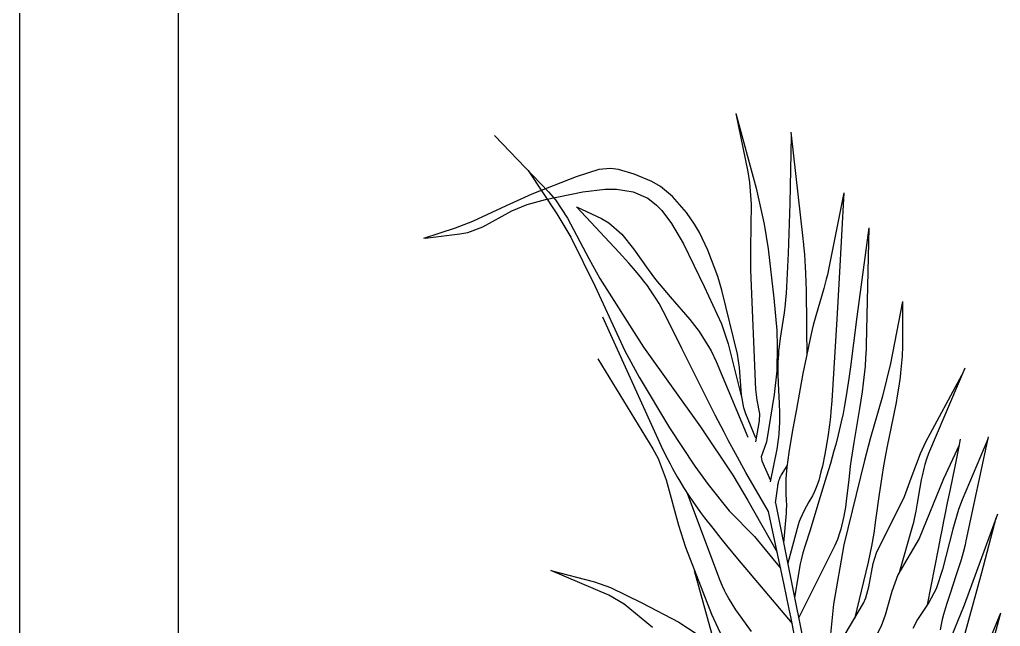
# Model space of a CAD drawing. Header units: millimetres. Extents: x 237 to 339, y 16 to 52.
# Drawn here: x 263.822 to 265.059, y 44.651 to 45.416 of the extents above; entities that cross this region are included whole.
import ezdxf

# ---------------------------------------------------------------- set-up
doc = ezdxf.new("R2010")
doc.units = ezdxf.units.MM
doc.header["$LTSCALE"] = 0.6
doc.header["$MEASUREMENT"] = 0
doc.layers.add('0.4', color=4, linetype='Continuous')
doc.layers.add('VEGETAÇAO', color=76, linetype='Continuous')

msp = doc.modelspace()

# ---------------------------------------------------------------- linework, layer by layer
at = {"layer": '0.4', "lineweight": -3}
for p, q in [((263.8219, 46.9706), (263.8219, 42.4706)), ((264.0219, 46.9706), (264.0219, 42.4706))]:
    msp.add_line(p, q, dxfattribs=at)
at = {"layer": 'VEGETAÇAO', "color": 76, "lineweight": -3}
for p, q in [((264.7251, 45.2974), (264.7404, 45.2237)), ((264.7251, 45.2974), (264.751, 45.2031)), ((264.7944, 45.2738), (264.8097, 45.1397)), ((264.4207, 45.2694), (264.4889, 45.1987)), ((264.795, 45.2693), (264.7933, 45.1839)), ((264.4632, 45.2253), (264.4995, 45.1708)), ((264.5524, 45.2267), (264.524, 45.2176)), ((264.5671, 45.2281), (264.5524, 45.2267)), ((264.5771, 45.2267), (264.5671, 45.2281)), ((264.597, 45.2208), (264.5771, 45.2267)), ((264.7404, 45.2237), (264.7426, 45.2103)), ((264.524, 45.2176), (264.4678, 45.1957)), ((264.6194, 45.2115), (264.597, 45.2208)), ((264.63, 45.2052), (264.6194, 45.2115)), ((264.7426, 45.2103), (264.7447, 45.183)), ((264.4853, 45.189), (264.5324, 45.1987)), ((264.4889, 45.1987), (264.4977, 45.1885)), ((264.5324, 45.1987), (264.5605, 45.2021)), ((264.5605, 45.2021), (264.5747, 45.202)), ((264.5747, 45.202), (264.5958, 45.1987)), ((264.5958, 45.1987), (264.6141, 45.1905)), ((264.6452, 45.1928), (264.63, 45.2052)), ((264.751, 45.2031), (264.761, 45.1578)), ((264.8614, 45.1973), (264.8426, 45.103)), ((264.8614, 45.1973), (264.8555, 45.0898)), ((264.4678, 45.1957), (264.4357, 45.1809)), ((264.4619, 45.1825), (264.4853, 45.189)), ((264.4977, 45.1885), (264.5131, 45.1655)), ((264.6141, 45.1905), (264.6252, 45.1819)), ((264.663, 45.1724), (264.6452, 45.1928)), ((264.4357, 45.1809), (264.3931, 45.1612)), ((264.406, 45.1547), (264.4429, 45.1745)), ((264.4429, 45.1745), (264.4619, 45.1825)), ((264.5242, 45.1795), (264.5559, 45.1648)), ((264.5782, 45.1221), (264.5242, 45.1795)), ((264.6252, 45.1819), (264.632, 45.175)), ((264.632, 45.175), (264.644, 45.1589)), ((264.6731, 45.1577), (264.663, 45.1724)), ((264.7447, 45.183), (264.7438, 45.1276)), ((264.7933, 45.1839), (264.793, 45.1713)), ((264.3931, 45.1612), (264.3714, 45.153)), ((264.4995, 45.1708), (264.5169, 45.1416)), ((264.5131, 45.1655), (264.5396, 45.1144)), ((264.5559, 45.1648), (264.5651, 45.1595)), ((264.5651, 45.1595), (264.5814, 45.1451)), ((264.793, 45.1713), (264.7922, 45.1461)), ((264.3714, 45.153), (264.3314, 45.1397)), ((264.3773, 45.1456), (264.387, 45.1475)), ((264.387, 45.1475), (264.406, 45.1547)), ((264.644, 45.1589), (264.659, 45.1329)), ((264.6792, 45.1473), (264.6731, 45.1577)), ((264.6899, 45.125), (264.6792, 45.1473)), ((264.761, 45.1578), (264.7658, 45.1269)), ((264.8931, 45.1531), (264.8779, 45.0412)), ((264.8931, 45.1531), (264.8896, 45.0058)), ((264.3333, 45.1403), (264.3773, 45.1456)), ((264.5169, 45.1416), (264.5477, 45.0795)), ((264.5814, 45.1451), (264.5961, 45.1269)), ((264.7922, 45.1461), (264.7911, 45.1209)), ((264.8097, 45.1397), (264.8102, 45.1355)), ((264.8102, 45.1355), (264.8105, 45.1327)), ((264.5961, 45.1269), (264.6146, 45.1007)), ((264.659, 45.1329), (264.6852, 45.0793)), ((264.7023, 45.0919), (264.6899, 45.125)), ((264.7438, 45.1276), (264.7439, 45.1)), ((264.7658, 45.1269), (264.7733, 45.0646)), ((264.8105, 45.1327), (264.8107, 45.1308)), ((264.8107, 45.1308), (264.811, 45.1271)), ((264.811, 45.1271), (264.8112, 45.1242)), ((264.8112, 45.1242), (264.8117, 45.1186)), ((264.5396, 45.1144), (264.5535, 45.0896)), ((264.5903, 45.1089), (264.5782, 45.1221)), ((264.7911, 45.1209), (264.7903, 45.1041)), ((264.8117, 45.1186), (264.8121, 45.1129)), ((264.8121, 45.1129), (264.8123, 45.1091)), ((264.5962, 45.1021), (264.5903, 45.1089)), ((264.6049, 45.0917), (264.5962, 45.1021)), ((264.6146, 45.1007), (264.624, 45.0882)), ((264.7439, 45.1), (264.7498, 44.9497)), ((264.7903, 45.1041), (264.7886, 45.0705)), ((264.8123, 45.1091), (264.8125, 45.1066)), ((264.8125, 45.1066), (264.8128, 45.1016)), ((264.8128, 45.1016), (264.8129, 45.0987)), ((264.8129, 45.0987), (264.8131, 45.0931)), ((264.8426, 45.103), (264.8407, 45.0942)), ((264.5535, 45.0896), (264.6088, 45.0027)), ((264.6105, 45.0845), (264.6049, 45.0917)), ((264.624, 45.0882), (264.6425, 45.0665)), ((264.7075, 45.0749), (264.7023, 45.0919)), ((264.8131, 45.0931), (264.8134, 45.0874)), ((264.8134, 45.0874), (264.8135, 45.0836)), ((264.8393, 45.0884), (264.8361, 45.0768)), ((264.8407, 45.0942), (264.8393, 45.0884)), ((264.8555, 45.0898), (264.8526, 45.0382)), ((264.5477, 45.0795), (264.5853, 44.9984)), ((264.6132, 45.0809), (264.6105, 45.0845)), ((264.6172, 45.0753), (264.6132, 45.0809)), ((264.6224, 45.0676), (264.6172, 45.0753)), ((264.6852, 45.0793), (264.7073, 45.0321)), ((264.7275, 44.9939), (264.7075, 45.0749)), ((264.8135, 45.0836), (264.8137, 45.076)), ((264.8137, 45.076), (264.8138, 45.0703)), ((264.8361, 45.0768), (264.8259, 45.0424)), ((264.6248, 45.0637), (264.6224, 45.0676)), ((264.6284, 45.0577), (264.6248, 45.0637)), ((264.6425, 45.0665), (264.6673, 45.0378)), ((264.7733, 45.0646), (264.7768, 45.024)), ((264.788, 45.0624), (264.7874, 45.057)), ((264.7886, 45.0705), (264.788, 45.0624)), ((264.8138, 45.0703), (264.8139, 45.0665)), ((264.8139, 45.0665), (264.814, 45.0589)), ((264.9355, 45.0605), (264.9202, 44.9824)), ((264.9355, 45.0605), (264.9355, 45.0104)), ((264.6334, 45.0484), (264.6284, 45.0577)), ((264.6414, 45.0327), (264.6334, 45.0484)), ((264.7874, 45.057), (264.786, 45.0463)), ((264.814, 45.0589), (264.8142, 45.0476)), ((264.5571, 45.0412), (264.6205, 44.9012)), ((264.6673, 45.0378), (264.6789, 45.0228)), ((264.786, 45.0463), (264.7811, 45.0143)), ((264.8142, 45.0476), (264.8143, 45.0324)), ((264.8259, 45.0424), (264.8229, 45.0308)), ((264.8526, 45.0382), (264.8461, 44.9351)), ((264.8779, 45.0412), (264.8736, 45.0079)), ((264.657, 45.0012), (264.6414, 45.0327)), ((264.7073, 45.0321), (264.7157, 45.0071)), ((264.7768, 45.024), (264.7775, 45.0037)), ((264.8143, 45.0324), (264.8144, 45.0248)), ((264.8144, 45.0248), (264.8148, 44.9938)), ((264.8215, 45.025), (264.819, 45.0139)), ((264.8229, 45.0308), (264.8215, 45.025)), ((264.6789, 45.0228), (264.6941, 44.9984)), ((264.7811, 45.0143), (264.7797, 45.0037)), ((264.819, 45.0139), (264.8143, 44.9917)), ((264.6088, 45.0027), (264.6805, 44.9025)), ((264.6687, 44.9777), (264.657, 45.0012)), ((264.7157, 45.0071), (264.7329, 44.9383)), ((264.7775, 45.0037), (264.7768, 44.9732)), ((264.7797, 45.0037), (264.7792, 44.9983)), ((264.8736, 45.0079), (264.8698, 44.9782)), ((264.8895, 45.0004), (264.8889, 44.9896)), ((264.8896, 45.0058), (264.8895, 45.0004)), ((264.9354, 45.004), (264.9349, 44.9914)), ((264.9355, 45.0104), (264.9354, 45.004)), ((264.5512, 44.9881), (264.6205, 44.8747)), ((264.5853, 44.9984), (264.6031, 44.9652)), ((264.6941, 44.9984), (264.7004, 44.985)), ((264.7299, 44.9771), (264.7275, 44.9939)), ((264.7788, 44.9937), (264.7783, 44.9846)), ((264.7792, 44.9983), (264.7788, 44.9937)), ((264.8143, 44.9917), (264.8099, 44.9695)), ((264.8889, 44.9896), (264.8881, 44.9788)), ((264.9349, 44.9914), (264.9339, 44.9789)), ((264.6993, 44.9173), (264.6687, 44.9777)), ((264.7004, 44.985), (264.7404, 44.8893)), ((264.7323, 44.9428), (264.7299, 44.9771)), ((264.7783, 44.9846), (264.7782, 44.9754)), ((264.7782, 44.9754), (264.7783, 44.9693)), ((264.8698, 44.9782), (264.8678, 44.9635)), ((264.8881, 44.9788), (264.8874, 44.9717)), ((264.9202, 44.9824), (264.9103, 44.9412)), ((264.9339, 44.9789), (264.933, 44.9705)), ((265.0142, 44.9766), (264.9695, 44.872)), ((264.6031, 44.9652), (264.6417, 44.9012)), ((264.7768, 44.9732), (264.7737, 44.9431)), ((264.7783, 44.9693), (264.7786, 44.9569)), ((264.8099, 44.9695), (264.8015, 44.9248)), ((264.8678, 44.9635), (264.8644, 44.9414)), ((264.8874, 44.9717), (264.8858, 44.9574)), ((264.9323, 44.965), (264.9307, 44.9539)), ((264.933, 44.9705), (264.9323, 44.965)), ((264.9648, 44.8838), (265.0107, 44.9684)), ((264.7498, 44.9497), (264.7518, 44.9363)), ((264.7786, 44.9569), (264.7797, 44.9322)), ((264.8858, 44.9574), (264.8844, 44.9467)), ((264.9307, 44.9539), (264.9287, 44.9415)), ((264.7354, 44.9265), (264.7323, 44.9428)), ((264.7737, 44.9431), (264.7639, 44.8834)), ((264.8644, 44.9414), (264.8618, 44.9267)), ((264.8844, 44.9467), (264.8813, 44.9254)), ((264.9103, 44.9412), (264.8947, 44.8872)), ((264.9287, 44.9415), (264.9272, 44.9332)), ((264.738, 44.9187), (264.7354, 44.9265)), ((264.7518, 44.9363), (264.7549, 44.9187)), ((264.7797, 44.9322), (264.7801, 44.9199)), ((264.8015, 44.9248), (264.7971, 44.9005)), ((264.8461, 44.9351), (264.8451, 44.9217)), ((264.8618, 44.9267), (264.8604, 44.9195)), ((264.8813, 44.9254), (264.8742, 44.8828)), ((264.9272, 44.9332), (264.924, 44.9167)), ((264.7104, 44.8956), (264.6993, 44.9173)), ((264.7506, 44.8882), (264.738, 44.9187)), ((264.7549, 44.9187), (264.7545, 44.9099)), ((264.7801, 44.9199), (264.7801, 44.9077)), ((264.8445, 44.915), (264.8434, 44.905)), ((264.8451, 44.9217), (264.8445, 44.915)), ((264.8604, 44.9195), (264.8582, 44.9086)), ((264.924, 44.9167), (264.9206, 44.9002)), ((264.6205, 44.9012), (264.6311, 44.8783)), ((264.6417, 44.9012), (264.6736, 44.853)), ((264.6805, 44.9025), (264.7213, 44.8415)), ((264.7545, 44.9099), (264.7498, 44.8834)), ((264.7799, 44.9016), (264.7794, 44.8935)), ((264.7801, 44.9077), (264.7799, 44.9016)), ((264.7971, 44.9005), (264.795, 44.8883)), ((264.8434, 44.905), (264.8413, 44.8901)), ((264.8582, 44.9086), (264.8557, 44.8977)), ((264.9206, 44.9002), (264.9161, 44.8782)), ((264.7161, 44.8849), (264.7104, 44.8956)), ((264.779, 44.8895), (264.7783, 44.8835)), ((264.7794, 44.8935), (264.779, 44.8895)), ((264.795, 44.8883), (264.7921, 44.87)), ((264.8413, 44.8901), (264.8388, 44.8752)), ((264.8544, 44.8924), (264.8512, 44.8802)), ((264.8557, 44.8977), (264.8544, 44.8924)), ((265.0436, 44.8899), (265.0154, 44.7587)), ((264.6311, 44.8783), (264.6366, 44.8669)), ((264.7248, 44.8688), (264.7161, 44.8849)), ((264.7611, 44.8753), (264.7573, 44.8648)), ((264.7639, 44.8834), (264.7611, 44.8753)), ((264.7774, 44.8775), (264.7768, 44.8745)), ((264.7783, 44.8835), (264.7774, 44.8775)), ((264.8388, 44.8752), (264.8374, 44.8679)), ((264.8512, 44.8802), (264.849, 44.8722)), ((264.8742, 44.8828), (264.8708, 44.8614)), ((264.8947, 44.8872), (264.8873, 44.8601)), ((264.9161, 44.8782), (264.914, 44.8672)), ((264.9579, 44.8691), (264.9648, 44.8838)), ((265.0068, 44.8796), (264.9872, 44.8368)), ((265.006, 44.8755), (265.0012, 44.8525)), ((265.0083, 44.8869), (265.006, 44.8755)), ((265.0429, 44.8869), (265.0107, 44.8103)), ((264.6205, 44.8747), (264.6271, 44.8624)), ((264.6366, 44.8669), (264.6423, 44.8558)), ((264.738, 44.8451), (264.7248, 44.8688)), ((264.7573, 44.8648), (264.758, 44.8598)), ((264.7768, 44.8745), (264.7686, 44.8333)), ((264.7921, 44.87), (264.7896, 44.8515)), ((264.8374, 44.8679), (264.8343, 44.8531)), ((264.849, 44.8722), (264.8444, 44.8562)), ((264.914, 44.8672), (264.911, 44.8507)), ((264.9465, 44.8378), (264.9579, 44.8691)), ((264.9682, 44.8687), (264.9657, 44.8619)), ((264.9695, 44.872), (264.9682, 44.8687)), ((264.6271, 44.8624), (264.6374, 44.8358)), ((264.6423, 44.8558), (264.6452, 44.8502)), ((264.6452, 44.8502), (264.6513, 44.8393)), ((264.6736, 44.853), (264.6904, 44.8298)), ((264.758, 44.8598), (264.7689, 44.8347)), ((264.7827, 44.8421), (264.7898, 44.8534)), ((264.7896, 44.8515), (264.7886, 44.8423)), ((264.8343, 44.8531), (264.8325, 44.8458)), ((264.8444, 44.8562), (264.8396, 44.8403)), ((264.8873, 44.8601), (264.8614, 44.754)), ((264.8696, 44.8529), (264.8676, 44.8358)), ((264.8708, 44.8614), (264.8696, 44.8529)), ((264.911, 44.8507), (264.9096, 44.8424)), ((264.9623, 44.8502), (264.9601, 44.8407)), ((264.9636, 44.855), (264.9623, 44.8502)), ((264.9657, 44.8619), (264.9636, 44.855)), ((265.0012, 44.8525), (264.9949, 44.822)), ((264.6513, 44.8393), (264.6544, 44.834)), ((264.7213, 44.8415), (264.7404, 44.8097)), ((264.7805, 44.8376), (264.7808, 44.8386)), ((264.7808, 44.8386), (264.781, 44.839)), ((264.781, 44.839), (264.7814, 44.8397)), ((264.7814, 44.8397), (264.7819, 44.8407)), ((264.7819, 44.8407), (264.7824, 44.8417)), ((264.7824, 44.8417), (264.7827, 44.8421)), ((264.7886, 44.8423), (264.7882, 44.8369)), ((264.8325, 44.8458), (264.8297, 44.8349)), ((264.8396, 44.8403), (264.8298, 44.8087)), ((264.9096, 44.8424), (264.9083, 44.8342)), ((264.9378, 44.8146), (264.9465, 44.8378)), ((264.9601, 44.8407), (264.9591, 44.8358)), ((264.6374, 44.8358), (264.6528, 44.7787)), ((264.6544, 44.834), (264.6593, 44.8261)), ((264.6593, 44.8261), (264.6663, 44.8153)), ((264.6904, 44.8298), (264.7169, 44.7966)), ((264.778, 44.8274), (264.7782, 44.8288)), ((264.7782, 44.8288), (264.7783, 44.8295)), ((264.7783, 44.8295), (264.7785, 44.8305)), ((264.7785, 44.8305), (264.7788, 44.832)), ((264.7788, 44.832), (264.779, 44.8331)), ((264.779, 44.8331), (264.7792, 44.8336)), ((264.7792, 44.8336), (264.7794, 44.8343)), ((264.7794, 44.8343), (264.7797, 44.8353)), ((264.7797, 44.8353), (264.7798, 44.8358)), ((264.7798, 44.8358), (264.7801, 44.8365)), ((264.7801, 44.8365), (264.7805, 44.8376)), ((264.7882, 44.8369), (264.7881, 44.8333)), ((264.7881, 44.8333), (264.7881, 44.8261)), ((264.7881, 44.8261), (264.7884, 44.8189)), ((264.8275, 44.8282), (264.8258, 44.8239)), ((264.829, 44.8326), (264.8275, 44.8282)), ((264.8297, 44.8349), (264.829, 44.8326)), ((264.8676, 44.8358), (264.8649, 44.8127)), ((264.9083, 44.8342), (264.906, 44.8178)), ((264.9573, 44.826), (264.954, 44.8063)), ((264.9872, 44.8368), (264.9566, 44.7617)), ((264.9591, 44.8358), (264.9573, 44.826)), ((264.7051, 44.7097), (264.6641, 44.8186)), ((264.6663, 44.8153), (264.6711, 44.8083)), ((264.7884, 44.8189), (264.7888, 44.8092)), ((264.8217, 44.8157), (264.8173, 44.8078)), ((264.8245, 44.8212), (264.8217, 44.8157)), ((264.8258, 44.8239), (264.8245, 44.8212)), ((264.906, 44.8178), (264.9015, 44.7848)), ((264.9025, 44.7439), (264.9378, 44.8146)), ((264.9949, 44.822), (264.9918, 44.8067)), ((264.6711, 44.8083), (264.6808, 44.7946)), ((264.7404, 44.8097), (264.7773, 44.7444)), ((264.7888, 44.8092), (264.7889, 44.8044)), ((264.7889, 44.8044), (264.7888, 44.7972)), ((264.8173, 44.8078), (264.8114, 44.7972)), ((264.8298, 44.8087), (264.8226, 44.7848)), ((264.8633, 44.8013), (264.8614, 44.7901)), ((264.8649, 44.8127), (264.8633, 44.8013)), ((264.954, 44.8063), (264.9522, 44.7964)), ((264.9918, 44.8067), (264.9887, 44.7914)), ((265.0107, 44.8103), (265.0061, 44.7984)), ((264.6808, 44.7946), (264.6858, 44.7879)), ((264.7169, 44.7966), (264.7486, 44.7642)), ((264.7886, 44.7936), (264.7854, 44.7562)), ((264.7888, 44.7972), (264.7886, 44.7936)), ((264.8087, 44.7918), (264.8063, 44.7862)), ((264.8114, 44.7972), (264.8087, 44.7918)), ((264.8614, 44.7901), (264.8603, 44.7846)), ((264.9522, 44.7964), (264.9502, 44.7867)), ((264.9887, 44.7914), (264.9872, 44.7838)), ((265.0061, 44.7984), (264.9987, 44.7735)), ((265.0553, 44.7926), (265.013, 44.6777)), ((264.6528, 44.7787), (264.6616, 44.7509)), ((264.6858, 44.7879), (264.696, 44.7746)), ((264.8038, 44.7789), (264.7906, 44.7306)), ((264.8052, 44.7834), (264.8038, 44.7789)), ((264.8063, 44.7862), (264.8052, 44.7834)), ((264.8226, 44.7848), (264.8184, 44.7712)), ((264.8586, 44.7773), (264.8576, 44.7737)), ((264.8603, 44.7846), (264.8586, 44.7773)), ((264.9015, 44.7848), (264.8991, 44.7684)), ((264.9491, 44.7819), (264.9472, 44.7748)), ((264.9502, 44.7867), (264.9491, 44.7819)), ((264.9872, 44.7838), (264.9848, 44.7721)), ((265.0353, 44.719), (265.0535, 44.7877)), ((264.696, 44.7746), (264.7063, 44.7617)), ((264.7486, 44.7642), (264.7817, 44.7242)), ((264.8184, 44.7712), (264.8125, 44.7531)), ((264.856, 44.7684), (264.8534, 44.7606)), ((264.8576, 44.7737), (264.856, 44.7684)), ((264.8991, 44.7684), (264.8962, 44.7521)), ((264.9472, 44.7748), (264.9318, 44.7204)), ((264.9833, 44.7642), (264.9802, 44.7486)), ((264.9848, 44.7721), (264.9833, 44.7642)), ((264.9987, 44.7735), (264.986, 44.7227)), ((264.7063, 44.7617), (264.7133, 44.7531)), ((264.7133, 44.7531), (264.7275, 44.7362)), ((264.8125, 44.7531), (264.8098, 44.7439)), ((264.8614, 44.754), (264.8485, 44.6789)), ((264.8502, 44.7531), (264.8485, 44.7495)), ((264.8534, 44.7606), (264.8502, 44.7531)), ((264.8962, 44.7521), (264.8946, 44.744)), ((264.9566, 44.7617), (264.9296, 44.716)), ((265.0143, 44.7539), (265.0119, 44.7443)), ((265.0154, 44.7587), (265.0143, 44.7539)), ((264.6616, 44.7509), (264.6947, 44.6666)), ((264.8485, 44.7495), (264.8044, 44.6612)), ((264.8098, 44.7439), (264.8074, 44.7347)), ((264.8946, 44.744), (264.892, 44.7319)), ((264.8982, 44.7301), (264.9025, 44.7439)), ((264.9802, 44.7486), (264.9665, 44.6781)), ((265.0119, 44.7443), (265.0092, 44.7348)), ((264.7275, 44.7362), (264.7962, 44.6546)), ((264.8063, 44.73), (264.805, 44.7229)), ((264.8074, 44.7347), (264.8063, 44.73)), ((264.892, 44.7319), (264.8749, 44.6605)), ((264.8929, 44.7008), (264.8982, 44.7301)), ((265.0072, 44.7285), (265.0032, 44.716)), ((265.0092, 44.7348), (265.0072, 44.7285)), ((264.4919, 44.7214), (264.547, 44.7073)), ((264.565, 44.6904), (264.4919, 44.7214)), ((264.6728, 44.7215), (264.7004, 44.6216)), ((264.805, 44.7229), (264.7992, 44.6872)), ((264.9296, 44.716), (264.9219, 44.6948)), ((264.986, 44.7227), (264.9778, 44.6983)), ((265.0032, 44.716), (264.9949, 44.6912)), ((265.013, 44.6379), (265.0353, 44.719)), ((264.547, 44.7073), (264.5672, 44.7001)), ((264.7085, 44.7016), (264.7051, 44.7097)), ((264.5842, 44.6792), (264.565, 44.6904)), ((264.5672, 44.7001), (264.6066, 44.6806)), ((264.7109, 44.6963), (264.7085, 44.7016)), ((264.7127, 44.6929), (264.7109, 44.6963)), ((264.7163, 44.6862), (264.7127, 44.6929)), ((264.889, 44.6869), (264.8929, 44.7008)), ((264.9219, 44.6948), (264.9134, 44.6653)), ((264.9778, 44.6983), (264.9685, 44.6812)), ((264.9949, 44.6912), (264.9909, 44.6787)), ((264.6201, 44.6495), (264.5842, 44.6792)), ((264.6066, 44.6806), (264.6535, 44.6565)), ((264.7192, 44.6814), (264.7163, 44.6862)), ((264.7253, 44.6719), (264.7192, 44.6814)), ((264.8485, 44.6789), (264.8436, 44.6327)), ((264.8485, 44.6171), (264.8861, 44.6805)), ((264.8861, 44.6805), (264.889, 44.6869)), ((264.9685, 44.6812), (264.9543, 44.6598)), ((264.9909, 44.6787), (264.9872, 44.6661)), ((265.013, 44.6777), (264.9925, 44.6274)), ((264.6947, 44.6666), (264.7134, 44.6257)), ((264.7318, 44.6626), (264.7253, 44.6719)), ((264.9134, 44.6653), (264.9084, 44.6512)), ((264.9872, 44.6661), (264.9856, 44.6597)), ((265.0588, 44.6677), (264.9954, 44.513)), ((265.0588, 44.6677), (265.0342, 44.5763)), ((264.6535, 44.6565), (264.6763, 44.6411)), ((264.7451, 44.6444), (264.7318, 44.6626)), ((264.9543, 44.6598), (264.9484, 44.6482)), ((264.9856, 44.6597), (264.9836, 44.6512)), ((264.9084, 44.6512), (264.8983, 44.6315)), ((264.9836, 44.6512), (264.9827, 44.6469))]:
    msp.add_line(p, q, dxfattribs=at)
at = {"layer": 'VEGETAÇAO', "lineweight": -3}
for p, q in [((264.7664, 44.7956), (264.738, 44.8451)), ((264.7753, 44.8069), (264.778, 44.8274)), ((264.7753, 44.8069), (264.8274, 44.546)), ((264.7861, 44.7034), (264.7664, 44.7956)), ((264.7921, 44.675), (264.7861, 44.7034)), ((264.7949, 44.6608), (264.7921, 44.675)), ((264.7991, 44.6395), (264.7949, 44.6608))]:
    msp.add_line(p, q, dxfattribs=at)

doc.saveas('drawing.dxf')
